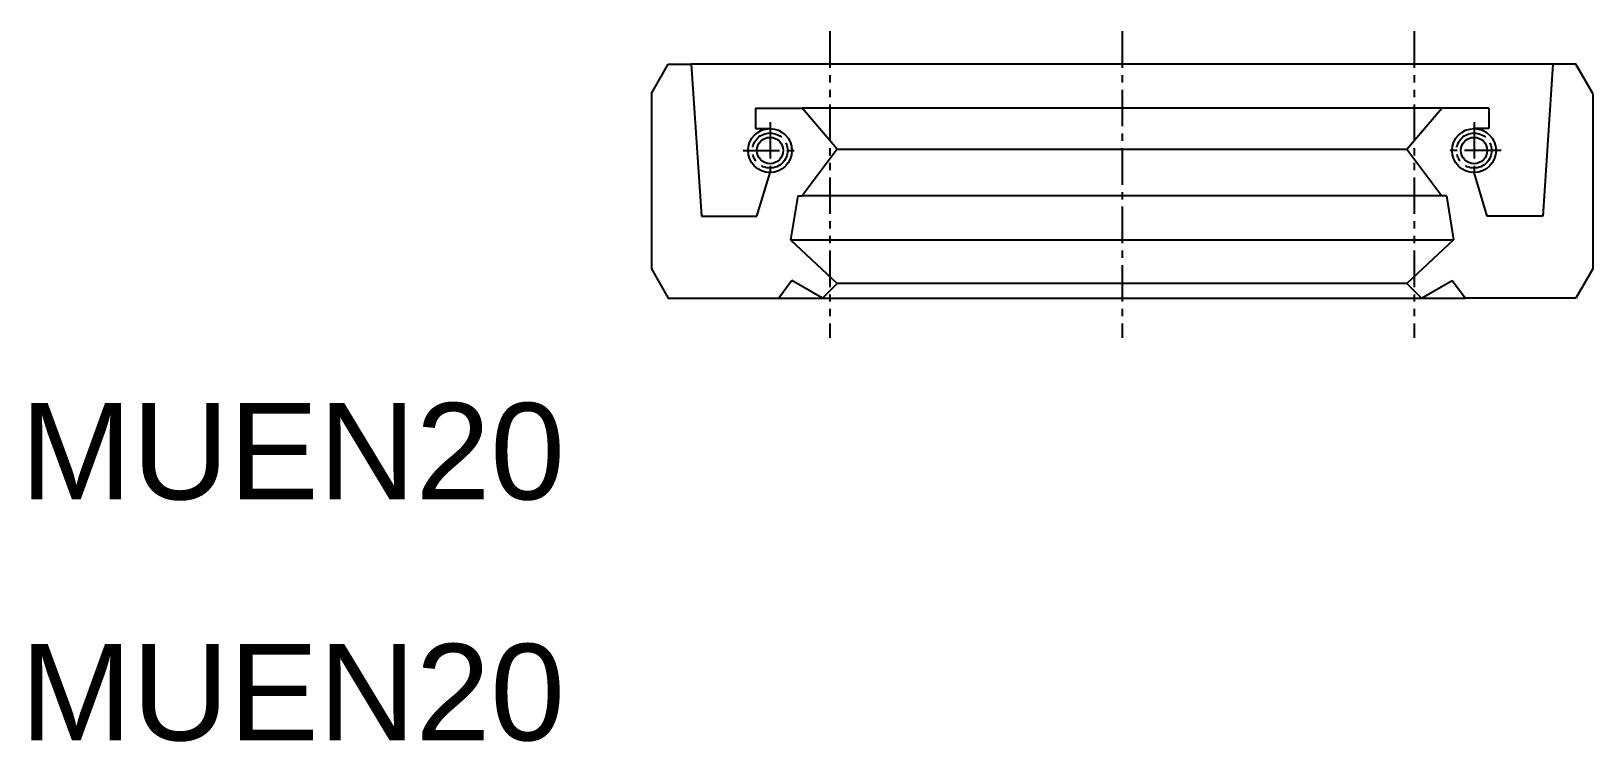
# Model space of a CAD drawing. Extents: x 393.2 to 446.6, y 571.2 to 595.6.
import ezdxf
from ezdxf.enums import TextEntityAlignment as Align

# ---------------------------------------------------------------- set-up
doc = ezdxf.new("R2010")
doc.units = 0
doc.linetypes.add('CENTER', pattern=[2, 1.25, -0.25, 0.25, -0.25])
doc.linetypes.add('PHANTOM', pattern=[2.5, 1.25, -0.25, 0.25, -0.25, 0.25, -0.25])
doc.layers.get('0').update_dxf_attribs({"linetype": 'CONTINUOUS'})
doc.layers.add('CENTER', color=1, linetype='CENTER')

msp = doc.modelspace()

# ---------------------------------------------------------------- linework, layer by layer
at = {"color": 3, "linetype": 'PHANTOM'}
for p, q in [((420.491, 595.552), (420.491, 585.068)), ((440.491, 595.552), (440.491, 585.068))]:
    msp.add_line(p, q, dxfattribs=at)
at = {"color": 7, "linetype": 'CONTINUOUS'}
for p, q in [((414.378, 593.422), (414.956, 594.422)), ((414.956, 594.422), (415.741, 594.422)), ((415.741, 594.422), (416.091, 589.222)), ((445.241, 594.422), (415.741, 594.422)), ((445.241, 594.422), (444.891, 589.222)), ((446.026, 594.422), (445.241, 594.422)), ((446.603, 593.422), (446.026, 594.422)), ((414.378, 593.422), (414.378, 587.422)), ((446.603, 593.422), (446.603, 587.422)), ((417.941, 592.922), (419.541, 592.922)), ((417.941, 592.922), (417.941, 592.222)), ((420.741, 591.522), (419.541, 592.922)), ((441.441, 592.922), (419.541, 592.922)), ((440.241, 591.522), (441.441, 592.922)), ((443.041, 592.922), (441.441, 592.922)), ((443.041, 592.922), (443.041, 592.222)), ((417.941, 592.222), (418.441, 592.222)), ((443.041, 592.222), (442.541, 592.222)), ((420.741, 591.522), (419.541, 589.922)), ((420.741, 591.522), (440.241, 591.522)), ((440.241, 591.522), (441.441, 589.922)), ((417.991, 589.222), (418.441, 590.722)), ((442.991, 589.222), (442.541, 590.722)), ((419.391, 589.922), (419.141, 588.422)), ((419.391, 589.922), (419.541, 589.922)), ((441.441, 589.922), (419.541, 589.922)), ((441.591, 589.922), (441.441, 589.922)), ((441.591, 589.922), (441.841, 588.422)), ((416.091, 589.222), (417.991, 589.222)), ((444.891, 589.222), (442.991, 589.222)), ((419.141, 588.422), (420.741, 586.922)), ((419.141, 588.422), (441.841, 588.422)), ((441.841, 588.422), (440.241, 586.922)), ((414.378, 587.422), (414.956, 586.422)), ((419.191, 587.022), (418.741, 586.422)), ((420.241, 586.422), (419.191, 587.022)), ((420.741, 586.922), (420.241, 586.422)), ((440.241, 586.922), (420.741, 586.922)), ((440.241, 586.922), (440.741, 586.422)), ((440.741, 586.422), (441.791, 587.022)), ((441.791, 587.022), (442.241, 586.422)), ((446.603, 587.422), (446.026, 586.422)), ((414.956, 586.422), (418.741, 586.422)), ((418.741, 586.422), (442.241, 586.422)), ((446.026, 586.422), (442.241, 586.422))]:
    msp.add_line(p, q, dxfattribs=at)
for centre, radius in [((418.441, 591.472), 0.75), ((418.441, 591.472), 0.45), ((442.541, 591.472), 0.75), ((442.541, 591.472), 0.45)]:
    msp.add_circle(centre, radius, dxfattribs=at)
at = {"layer": 'CENTER', "color": 1, "linetype": 'CENTER'}
for p, q in [((430.491, 595.552), (430.491, 585.068)), ((418.441, 592.445), (418.441, 590.478)), ((442.541, 592.445), (442.541, 590.478)), ((417.516, 591.472), (419.41, 591.472)), ((443.466, 591.472), (441.572, 591.472))]:
    msp.add_line(p, q, dxfattribs=at)
for centre in [(418.441, 591.472), (442.541, 591.472)]:
    msp.add_circle(centre, 0.6, dxfattribs=at)

# ---------------------------------------------------------------- texts
at = {"color": 7, "linetype": 'CONTINUOUS', "width": 1.041667}
for p in [(392.773, 578.547), (392.773, 570.305)]:
    msp.add_text('MUEN20', height=3.3, dxfattribs=at).set_placement(p, align=Align.BOTTOM_LEFT)

doc.saveas('drawing.dxf')
